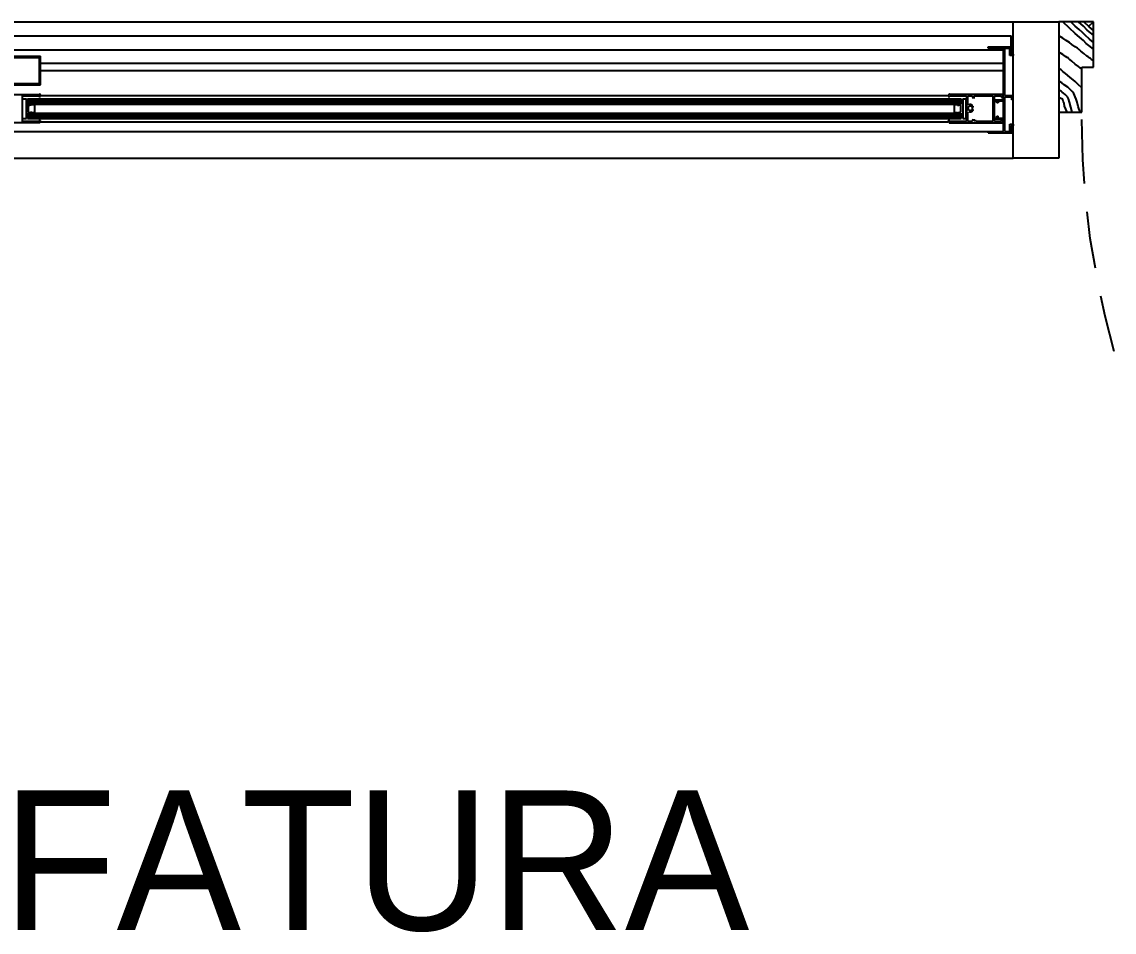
# Model space of a CAD drawing. Header units: millimetres. Extents: x 7649 to 34105, y 3983 to 25377.
# Drawn here: x 16825 to 18027, y 10417 to 11418 of the extents above; entities that cross this region are included whole.
import ezdxf

# ---------------------------------------------------------------- set-up
doc = ezdxf.new("R2010")
doc.units = ezdxf.units.MM

msp = doc.modelspace()

# ---------------------------------------------------------------- linework, layer by layer
at = {"layer": 'GEOMETRY', "color": 7}
for p, q in [((15716.60278, 11418.00556), (17916.34861, 11418.00556)), ((18004.71944, 11418.00556), (17966.61944, 11418.00556)), ((17966.61944, 11418.00556), (17966.61944, 11318.52222)), ((17978.26111, 11411.12639), (17970.85278, 11418.00556)), ((17984.61111, 11405.30556), (17978.26111, 11411.12639)), ((17984.61111, 11413.24306), (17979.84861, 11418.00556)), ((17988.84444, 11409.53889), (17984.61111, 11413.24306)), ((17993.60694, 11413.24306), (17988.31528, 11418.00556)), ((17992.54861, 11406.36389), (17988.84444, 11409.53889)), ((17997.84028, 11409.00972), (17993.60694, 11413.24306)), ((17999.95694, 11412.71389), (17994.13611, 11418.00556)), ((18001.54444, 11405.83472), (17997.84028, 11409.00972)), ((17999.95694, 11413.77222), (18004.71944, 11418.00556)), ((18004.71944, 11408.48056), (17999.95694, 11412.71389)), ((18004.71944, 11368.26389), (18004.71944, 11418.00556)), ((15719.24861, 11402.65972), (17914.23194, 11402.65972)), ((17914.23194, 11390.48889), (17914.23194, 11402.65972)), ((17970.85278, 11400.01389), (17966.61944, 11402.65972)), ((17974.55694, 11397.36806), (17970.85278, 11400.01389)), ((17978.26111, 11395.25139), (17974.55694, 11397.36806)), ((17980.90694, 11393.13472), (17978.26111, 11395.25139)), ((17989.37361, 11401.07222), (17984.61111, 11405.30556)), ((17993.60694, 11397.36806), (17989.37361, 11401.07222)), ((17995.72361, 11403.18889), (17992.54861, 11406.36389)), ((17996.78194, 11394.19306), (17993.60694, 11397.36806)), ((18000.48611, 11398.95556), (17995.72361, 11403.18889)), ((18004.71944, 11395.25139), (18000.48611, 11398.95556)), ((18004.71944, 11403.18889), (18001.54444, 11405.83472)), ((15727.18611, 11387.31389), (17905.76528, 11387.31389)), ((17888.83194, 11388.90139), (17888.83194, 11390.48889)), ((17888.83194, 11390.48889), (17914.23194, 11390.48889)), ((17905.76528, 11388.90139), (17888.83194, 11388.90139)), ((17905.76528, 11332.28056), (17905.76528, 11388.90139)), ((17907.35278, 11388.90139), (17912.64444, 11388.90139)), ((17907.35278, 11337.04306), (17907.35278, 11388.90139)), ((17912.64444, 11380.96389), (17912.64444, 11388.90139)), ((17914.23194, 11382.55139), (17914.23194, 11390.48889)), ((17970.85278, 11382.02222), (17966.61944, 11384.66806)), ((17984.61111, 11390.48889), (17980.90694, 11393.13472)), ((17987.25694, 11388.90139), (17984.61111, 11390.48889)), ((17988.31528, 11387.84306), (17987.25694, 11388.90139)), ((17988.84444, 11387.31389), (17988.31528, 11387.84306)), ((17989.37361, 11387.31389), (17988.84444, 11387.31389)), ((17990.96111, 11385.72639), (17989.37361, 11387.31389)), ((17994.13611, 11383.08056), (17990.96111, 11385.72639)), ((17997.31111, 11380.43472), (17994.13611, 11383.08056)), ((17999.42778, 11392.07639), (17996.78194, 11394.19306)), ((18004.71944, 11387.84306), (17999.42778, 11392.07639)), ((16787.10694, 11380.43472), (16845.84444, 11380.43472)), ((16816.74028, 11378.84722), (16844.78611, 11378.84722)), ((16844.78611, 11350.27222), (16844.78611, 11378.84722)), ((16845.84444, 11348.68472), (16845.84444, 11380.43472)), ((16845.84444, 11372.49722), (17905.76528, 11372.49722)), ((17916.34861, 11380.96389), (17912.64444, 11380.96389)), ((17914.23194, 11382.55139), (17916.34861, 11382.55139)), ((17916.34861, 11382.55139), (17916.34861, 11380.96389)), ((17916.34861, 11305.29306), (17916.34861, 11380.96389)), ((17974.02778, 11379.90556), (17970.85278, 11382.02222)), ((17975.61528, 11378.84722), (17974.02778, 11379.90556)), ((17976.67361, 11378.31806), (17975.61528, 11378.84722)), ((17977.20278, 11378.31806), (17976.67361, 11378.31806)), ((17977.20278, 11377.78889), (17977.20278, 11378.31806)), ((17977.73194, 11377.78889), (17977.20278, 11377.78889)), ((17977.73194, 11377.25972), (17977.73194, 11377.78889)), ((17978.79028, 11376.73056), (17977.73194, 11377.25972)), ((17980.90694, 11374.61389), (17978.79028, 11376.73056)), ((17984.61111, 11371.43889), (17980.90694, 11374.61389)), ((17988.31528, 11368.79306), (17984.61111, 11371.43889)), ((17998.89861, 11379.37639), (17997.31111, 11380.43472)), ((17999.95694, 11378.84722), (17998.89861, 11379.37639)), ((17999.95694, 11378.31806), (17999.95694, 11378.84722)), ((18001.54444, 11377.78889), (17999.95694, 11378.31806)), ((18002.60278, 11376.73056), (18001.54444, 11377.78889)), ((18004.71944, 11375.14306), (18002.60278, 11376.73056)), ((16845.84444, 11364.55972), (17905.76528, 11364.55972)), ((17969.26528, 11365.08889), (17966.61944, 11366.67639)), ((17970.85278, 11363.50139), (17969.26528, 11365.08889)), ((17974.02778, 11361.38472), (17970.85278, 11363.50139)), ((17978.79028, 11357.15139), (17974.02778, 11361.38472)), ((17992.01944, 11366.14722), (17988.31528, 11368.79306)), ((17992.01944, 11368.26389), (18004.71944, 11368.26389)), ((17992.01944, 11318.52222), (17992.01944, 11368.26389)), ((16787.10694, 11348.68472), (16845.84444, 11348.68472)), ((16816.74028, 11350.27222), (16844.78611, 11350.27222)), ((17969.79444, 11350.80139), (17966.61944, 11352.91806)), ((17972.44028, 11348.68472), (17969.79444, 11350.80139)), ((17976.67361, 11346.03889), (17972.44028, 11348.68472)), ((17984.61111, 11352.38889), (17978.79028, 11357.15139)), ((17987.78611, 11349.21389), (17984.61111, 11352.38889)), ((17992.01944, 11345.50972), (17987.78611, 11349.21389)), ((16786.04861, 11338.10139), (16844.78611, 11338.10139)), ((16826.26528, 11308.46806), (16826.26528, 11336.51389)), ((16826.26528, 11336.51389), (16844.25694, 11336.51389)), ((16844.25694, 11336.51389), (16844.25694, 11335.98472)), ((16844.25694, 11335.98472), (16845.84444, 11335.98472)), ((16845.15837, 11338.62331), (16845.05069, 11338.63056)), ((16845.26165, 11338.60219), (16845.15837, 11338.62331)), ((16845.35959, 11338.56816), (16845.26165, 11338.60219)), ((16845.45125, 11338.52215), (16845.35959, 11338.56816)), ((16845.53566, 11338.46512), (16845.45125, 11338.52215)), ((16845.6119, 11338.39801), (16845.53566, 11338.46512)), ((16845.67901, 11338.32178), (16845.6119, 11338.39801)), ((16845.73604, 11338.23736), (16845.67901, 11338.32178)), ((16845.78205, 11338.1457), (16845.73604, 11338.23736)), ((16845.81608, 11338.04776), (16845.78205, 11338.1457)), ((16845.8372, 11337.94448), (16845.81608, 11338.04776)), ((16845.84444, 11337.83681), (16845.8372, 11337.94448)), ((16845.84444, 11335.98472), (16845.84444, 11337.57222)), ((16845.84444, 11337.04306), (17844.91111, 11337.04306)), ((17844.91111, 11337.57222), (17844.91111, 11335.98472)), ((17844.91111, 11335.98472), (17846.49861, 11335.98472)), ((17845.44753, 11337.94448), (17845.44028, 11337.83681)), ((17845.46864, 11338.04776), (17845.44753, 11337.94448)), ((17845.50268, 11338.1457), (17845.46864, 11338.04776)), ((17845.54868, 11338.23736), (17845.50268, 11338.1457)), ((17845.60571, 11338.32178), (17845.54868, 11338.23736)), ((17845.67282, 11338.39801), (17845.60571, 11338.32178)), ((17845.74906, 11338.46512), (17845.67282, 11338.39801)), ((17845.83348, 11338.52215), (17845.74906, 11338.46512)), ((17845.92513, 11338.56816), (17845.83348, 11338.52215)), ((17846.02307, 11338.60219), (17845.92513, 11338.56816)), ((17905.23611, 11338.10139), (17845.96944, 11338.10139)), ((17846.12635, 11338.62331), (17846.02307, 11338.60219)), ((17846.23403, 11338.63056), (17846.12635, 11338.62331)), ((17846.49861, 11335.98472), (17846.49861, 11336.51389)), ((17846.49861, 11336.51389), (17865.01944, 11336.51389)), ((17865.01944, 11336.51389), (17865.01944, 11308.46806)), ((17866.60694, 11326.45972), (17866.60694, 11336.51389)), ((17866.60694, 11336.51389), (17870.84028, 11336.51389)), ((17870.84028, 11336.51389), (17872.42778, 11333.86806)), ((17873.48611, 11333.86806), (17873.48611, 11336.51389)), ((17873.48611, 11336.51389), (17875.60278, 11336.51389)), ((17875.60278, 11336.51389), (17894.12361, 11336.51389)), ((17894.12361, 11336.51389), (17894.12361, 11308.46806)), ((17895.71111, 11308.46806), (17895.71111, 11336.51389)), ((17895.71111, 11336.51389), (17903.64861, 11336.51389)), ((17903.64861, 11336.51389), (17903.64861, 11334.92639)), ((17903.64861, 11334.92639), (17905.23611, 11334.92639)), ((17905.23611, 11334.92639), (17905.23611, 11338.10139)), ((17907.35278, 11337.04306), (17915.81944, 11337.04306)), ((17907.35278, 11335.45556), (17914.76111, 11335.45556)), ((17907.35278, 11297.35556), (17907.35278, 11335.45556)), ((17914.76111, 11332.28056), (17914.76111, 11335.45556)), ((17915.81944, 11332.28056), (17915.81944, 11337.04306)), ((17968.20694, 11342.33472), (17966.61944, 11342.86389)), ((17968.73611, 11333.86806), (17966.61944, 11334.92639)), ((17968.73611, 11341.80556), (17968.20694, 11342.33472)), ((17969.26528, 11341.80556), (17968.73611, 11341.80556)), ((17969.26528, 11341.27639), (17969.26528, 11341.80556)), ((17969.79444, 11341.27639), (17969.26528, 11341.27639)), ((17970.32361, 11340.74722), (17969.79444, 11341.27639)), ((17971.91111, 11339.68889), (17970.32361, 11340.74722)), ((17973.49861, 11338.10139), (17971.91111, 11339.68889)), ((17976.14444, 11335.45556), (17973.49861, 11338.10139)), ((17977.20278, 11333.33889), (17976.14444, 11335.45556)), ((17979.31944, 11343.39306), (17976.67361, 11346.03889)), ((17981.43611, 11341.27639), (17979.31944, 11343.39306)), ((17983.02361, 11339.15972), (17981.43611, 11341.27639)), ((17984.61111, 11335.45556), (17983.02361, 11339.15972)), ((17985.66944, 11332.80972), (17984.61111, 11335.45556)), ((16826.26528, 11311.64306), (16826.26528, 11333.33889)), ((16826.26528, 11333.33889), (16830.49861, 11333.33889)), ((16830.49861, 11311.64306), (16830.49861, 11333.33889)), ((16831.55694, 11333.33889), (17859.19861, 11333.33889)), ((16831.55694, 11327.51806), (16831.55694, 11333.33889)), ((16831.55694, 11332.80972), (17859.19861, 11332.80972)), ((16831.55694, 11331.75139), (17859.19861, 11331.75139)), ((16831.55694, 11330.69306), (17859.19861, 11330.69306)), ((16831.55694, 11329.63472), (17859.19861, 11329.63472)), ((16831.55694, 11328.57639), (17859.19861, 11328.57639)), ((16831.55694, 11327.51806), (17859.19861, 11327.51806)), ((16832.61528, 11325.93056), (16836.31944, 11326.98889)), ((16832.61528, 11319.05139), (16832.61528, 11325.93056)), ((16836.31944, 11326.98889), (16839.49444, 11326.98889)), ((16839.49444, 11326.98889), (16839.49444, 11317.99306)), ((17851.79028, 11317.99306), (17851.79028, 11326.98889)), ((17851.79028, 11326.98889), (17854.96528, 11326.98889)), ((17854.96528, 11325.93056), (17858.66944, 11326.98889)), ((17858.66944, 11319.05139), (17858.66944, 11325.93056)), ((17859.19861, 11327.51806), (17859.19861, 11333.33889)), ((17860.78611, 11333.33889), (17860.78611, 11311.64306)), ((17860.78611, 11333.33889), (17864.49028, 11333.33889)), ((17864.49028, 11311.64306), (17864.49028, 11333.33889)), ((17866.61948, 11323.26925), (17866.60643, 11323.02014)), ((17866.60643, 11323.02014), (17866.61948, 11322.77103)), ((17866.65862, 11323.51619), (17866.61948, 11323.26925)), ((17866.72386, 11323.75882), (17866.65862, 11323.51619)), ((17866.8152, 11323.99497), (17866.72386, 11323.75882)), ((17866.93264, 11324.22247), (17866.8152, 11323.99497)), ((17867.07617, 11324.43917), (17866.93264, 11324.22247)), ((17867.51884, 11326.70708), (17867.39243, 11326.65403)), ((17867.64686, 11326.75563), (17867.51884, 11326.70708)), ((17867.78507, 11325.07546), (17867.56813, 11324.93217)), ((17867.77635, 11326.79966), (17867.64686, 11326.75563)), ((17867.9072, 11326.83914), (17867.77635, 11326.79966)), ((17868.01277, 11325.1927), (17867.78507, 11325.07546)), ((17868.03928, 11326.87406), (17867.9072, 11326.83914)), ((17868.24909, 11325.28389), (17868.01277, 11325.1927)), ((17868.17248, 11326.9044), (17868.03928, 11326.87406)), ((17868.30667, 11326.93013), (17868.17248, 11326.9044)), ((17868.49187, 11325.34902), (17868.24909, 11325.28389)), ((17868.44173, 11326.95122), (17868.30667, 11326.93013)), ((17868.57753, 11326.96767), (17868.44173, 11326.95122)), ((17868.73896, 11325.3881), (17868.49187, 11325.34902)), ((17868.71396, 11326.97944), (17868.57753, 11326.96767)), ((17868.85088, 11326.98652), (17868.71396, 11326.97944)), ((17868.98819, 11325.40113), (17868.73896, 11325.3881)), ((17868.98819, 11326.98889), (17868.85088, 11326.98652)), ((17869.28894, 11326.9775), (17868.98819, 11326.98889)), ((17869.23743, 11325.3881), (17868.98819, 11325.40113)), ((17869.48452, 11325.34902), (17869.23743, 11325.3881)), ((17869.58579, 11326.94371), (17869.28894, 11326.9775)), ((17869.7273, 11325.28389), (17869.48452, 11325.34902)), ((17869.87764, 11326.88804), (17869.58579, 11326.94371)), ((17869.96361, 11325.1927), (17869.7273, 11325.28389)), ((17870.16336, 11326.81104), (17869.87764, 11326.88804)), ((17870.19132, 11325.07546), (17869.96361, 11325.1927)), ((17870.4418, 11326.71327), (17870.16336, 11326.81104)), ((17870.40826, 11324.93217), (17870.19132, 11325.07546)), ((17870.31111, 11323.81389), (17870.84028, 11323.81389)), ((17870.71186, 11326.59524), (17870.4418, 11326.71327)), ((17870.9724, 11326.45752), (17870.71186, 11326.59524)), ((17871.2223, 11326.30064), (17870.9724, 11326.45752)), ((17871.06559, 11324.05263), (17871.14316, 11323.98311)), ((17871.14316, 11323.98311), (17871.22726, 11323.92548)), ((17871.46043, 11326.12513), (17871.2223, 11326.30064)), ((17871.22726, 11323.92548), (17871.31667, 11323.87978)), ((17871.31667, 11323.87978), (17871.41017, 11323.84604)), ((17871.41017, 11323.84604), (17871.50655, 11323.82433)), ((17871.68566, 11325.93156), (17871.46043, 11326.12513)), ((17871.50655, 11323.82433), (17871.60457, 11323.81466)), ((17871.60457, 11323.81466), (17871.70303, 11323.81711)), ((17871.89686, 11325.72045), (17871.68566, 11325.93156)), ((17871.70303, 11323.81711), (17871.80069, 11323.83169)), ((17871.80069, 11323.83169), (17871.89635, 11323.85846)), ((17871.89635, 11323.85846), (17871.98878, 11323.89746)), ((17872.09292, 11325.49234), (17871.89686, 11325.72045)), ((17871.98878, 11323.89746), (17872.07675, 11323.94874)), ((17872.07675, 11323.94874), (17872.15906, 11324.01233)), ((17872.15906, 11324.01233), (17872.23242, 11324.08628)), ((17872.23242, 11324.08628), (17872.29429, 11324.1673)), ((17872.3139, 11325.0161), (17872.25415, 11325.10166)), ((17872.29429, 11324.1673), (17872.34455, 11324.25419)), ((17872.36094, 11324.92559), (17872.3139, 11325.0161)), ((17872.34455, 11324.25419), (17872.38307, 11324.34574)), ((17872.39539, 11324.83132), (17872.36094, 11324.92559)), ((17872.38307, 11324.34574), (17872.40973, 11324.44074)), ((17872.41737, 11324.73449), (17872.39539, 11324.83132)), ((17872.40973, 11324.44074), (17872.42442, 11324.538)), ((17872.427, 11324.63632), (17872.41737, 11324.73449)), ((17872.42442, 11324.538), (17872.427, 11324.63632)), ((17896.24028, 11330.69306), (17896.24028, 11332.28056)), ((17896.24028, 11332.28056), (17905.76528, 11332.28056)), ((17898.35694, 11330.69306), (17896.24028, 11330.69306)), ((17898.35694, 11329.10556), (17898.35694, 11330.69306)), ((17899.94444, 11329.10556), (17898.35694, 11329.10556)), ((17905.76528, 11330.69306), (17899.94444, 11330.69306)), ((17899.94444, 11330.69306), (17899.94444, 11329.10556)), ((17905.76528, 11312.17222), (17905.76528, 11330.69306)), ((17915.81944, 11332.28056), (17914.76111, 11332.28056)), ((17969.79444, 11333.33889), (17968.73611, 11333.86806)), ((17970.85278, 11332.80972), (17969.79444, 11333.33889)), ((17970.85278, 11332.28056), (17970.85278, 11332.80972)), ((17971.38194, 11330.69306), (17970.85278, 11332.28056)), ((17972.44028, 11328.57639), (17971.38194, 11330.69306)), ((17972.96944, 11325.40139), (17972.44028, 11328.57639)), ((17975.61528, 11318.52222), (17972.96944, 11325.40139)), ((17978.26111, 11329.63472), (17977.20278, 11333.33889)), ((17979.84861, 11324.34306), (17978.26111, 11329.63472)), ((17981.43611, 11318.52222), (17979.84861, 11324.34306)), ((17986.72778, 11329.63472), (17985.66944, 11332.80972)), ((17987.78611, 11324.87222), (17986.72778, 11329.63472)), ((17989.90278, 11318.52222), (17987.78611, 11324.87222)), ((16826.26528, 11311.64306), (16830.49861, 11311.64306)), ((16831.55694, 11317.46389), (17859.19861, 11317.46389)), ((16831.55694, 11311.64306), (16831.55694, 11317.46389)), ((16831.55694, 11316.40556), (17859.19861, 11316.40556)), ((16831.55694, 11315.34722), (17859.19861, 11315.34722)), ((16831.55694, 11314.81806), (17859.19861, 11314.81806)), ((16831.55694, 11313.75972), (17859.19861, 11313.75972)), ((16831.55694, 11312.70139), (17859.19861, 11312.70139)), ((16831.55694, 11311.64306), (17859.19861, 11311.64306)), ((16832.61528, 11317.99306), (16836.31944, 11319.05139)), ((16839.49444, 11317.99306), (16836.31944, 11317.99306)), ((17854.96528, 11317.99306), (17851.79028, 11317.99306)), ((17854.96528, 11317.99306), (17858.66944, 11319.05139)), ((17859.19861, 11311.64306), (17859.19861, 11317.46389)), ((17860.78611, 11311.64306), (17864.49028, 11311.64306)), ((17866.60694, 11308.46806), (17866.60694, 11318.52222)), ((17866.61948, 11322.77103), (17866.65862, 11322.52408)), ((17866.65862, 11322.52408), (17866.72386, 11322.28146)), ((17866.72386, 11322.28146), (17866.8152, 11322.04531)), ((17866.8152, 11322.04531), (17866.93264, 11321.81781)), ((17866.93264, 11321.81781), (17867.07617, 11321.6011)), ((17867.39243, 11319.38625), (17867.80956, 11319.23001)), ((17867.56813, 11321.10811), (17867.78507, 11320.96482)), ((17867.66528, 11320.63889), (17867.66528, 11321.16806)), ((17867.78507, 11320.96482), (17868.01277, 11320.84758)), ((17867.80956, 11319.23001), (17868.2347, 11319.12291)), ((17868.01277, 11320.84758), (17868.24909, 11320.75639)), ((17868.2347, 11319.12291), (17868.66406, 11319.06402)), ((17868.24909, 11320.75639), (17868.49187, 11320.69126)), ((17868.49187, 11320.69126), (17868.73896, 11320.65217)), ((17868.66406, 11319.06402), (17869.09385, 11319.05238)), ((17868.73896, 11320.65217), (17868.98819, 11320.63915)), ((17868.98819, 11320.63915), (17869.23743, 11320.65217)), ((17869.09385, 11319.05238), (17869.52028, 11319.08707)), ((17869.23743, 11320.65217), (17869.48452, 11320.69126)), ((17869.48452, 11320.69126), (17869.7273, 11320.75639)), ((17869.52028, 11319.08707), (17869.93956, 11319.16714)), ((17869.7273, 11320.75639), (17869.96361, 11320.84758)), ((17869.93956, 11319.16714), (17870.3479, 11319.29166)), ((17869.96361, 11320.84758), (17870.19132, 11320.96482)), ((17870.19132, 11320.96482), (17870.40826, 11321.10811)), ((17870.84028, 11321.16806), (17870.31111, 11321.16806)), ((17870.31111, 11321.16806), (17870.31111, 11320.63889)), ((17870.3479, 11319.29166), (17870.74152, 11319.45967)), ((17870.74152, 11319.45967), (17871.11662, 11319.67025)), ((17872.42778, 11311.11389), (17870.84028, 11308.46806)), ((17871.1044, 11321.49531), (17871.06559, 11321.45848)), ((17871.1453, 11321.52927), (17871.1044, 11321.49531)), ((17871.11662, 11319.67025), (17871.46941, 11319.92245)), ((17871.18813, 11321.56031), (17871.1453, 11321.52927)), ((17871.23271, 11321.58836), (17871.18813, 11321.56031)), ((17871.27891, 11321.61334), (17871.23271, 11321.58836)), ((17871.32655, 11321.63521), (17871.27891, 11321.61334)), ((17871.37549, 11321.65389), (17871.32655, 11321.63521)), ((17871.42556, 11321.66932), (17871.37549, 11321.65389)), ((17871.47661, 11321.68143), (17871.42556, 11321.66932)), ((17871.46941, 11319.92245), (17871.79611, 11320.21532)), ((17871.52847, 11321.69016), (17871.47661, 11321.68143)), ((17871.581, 11321.69545), (17871.52847, 11321.69016)), ((17871.63403, 11321.69722), (17871.581, 11321.69545)), ((17871.7094, 11321.69363), (17871.63403, 11321.69722)), ((17871.78332, 11321.68301), (17871.7094, 11321.69363)), ((17871.85536, 11321.66563), (17871.78332, 11321.68301)), ((17871.79611, 11320.21532), (17872.09292, 11320.54794)), ((17871.9251, 11321.64176), (17871.85536, 11321.66563)), ((17871.99211, 11321.61163), (17871.9251, 11321.64176)), ((17872.05597, 11321.57552), (17871.99211, 11321.61163)), ((17872.11625, 11321.53369), (17872.05597, 11321.57552)), ((17872.17253, 11321.48638), (17872.11625, 11321.53369)), ((17872.2244, 11321.43387), (17872.17253, 11321.48638)), ((17872.27142, 11321.3764), (17872.2244, 11321.43387)), ((17872.25415, 11320.40945), (17872.29849, 11320.47065)), ((17872.31317, 11321.31423), (17872.27142, 11321.3764)), ((17872.29849, 11320.47065), (17872.33641, 11320.53505)), ((17872.34923, 11321.24764), (17872.31317, 11321.31423)), ((17872.33641, 11320.53505), (17872.36783, 11320.60218)), ((17872.37878, 11321.17815), (17872.34923, 11321.24764)), ((17872.36783, 11320.60218), (17872.39271, 11320.67154)), ((17872.40133, 11321.10696), (17872.37878, 11321.17815)), ((17872.39271, 11320.67154), (17872.41099, 11320.74264)), ((17872.41692, 11321.03455), (17872.40133, 11321.10696)), ((17872.41099, 11320.74264), (17872.42261, 11320.81498)), ((17872.42563, 11320.96143), (17872.41692, 11321.03455)), ((17872.42261, 11320.81498), (17872.42751, 11320.88807)), ((17872.42751, 11320.88807), (17872.42563, 11320.96143)), ((17873.48611, 11308.99722), (17873.48611, 11311.11389)), ((17896.24028, 11312.17222), (17898.35694, 11312.17222)), ((17896.24028, 11311.11389), (17896.24028, 11312.17222)), ((17896.24028, 11311.11389), (17905.76528, 11311.11389)), ((17898.35694, 11312.17222), (17898.35694, 11314.28889)), ((17898.35694, 11314.28889), (17899.94444, 11314.28889)), ((17899.94444, 11312.17222), (17899.94444, 11314.28889)), ((17899.94444, 11312.17222), (17905.76528, 11312.17222)), ((17905.76528, 11297.35556), (17905.76528, 11311.11389)), ((17966.61944, 11318.52222), (17992.01944, 11318.52222)), ((16844.78611, 11306.88056), (16786.04861, 11306.88056)), ((16844.25694, 11308.46806), (16826.26528, 11308.46806)), ((16845.84444, 11309.52639), (16844.25694, 11309.52639)), ((16844.25694, 11309.52639), (16844.25694, 11308.46806)), ((16845.05069, 11307.40972), (16845.15837, 11307.41697)), ((16845.15837, 11307.41697), (16845.26165, 11307.43809)), ((16845.26165, 11307.43809), (16845.35959, 11307.47212)), ((16845.35959, 11307.47212), (16845.45125, 11307.51813)), ((16845.45125, 11307.51813), (16845.53566, 11307.57516)), ((16845.53566, 11307.57516), (16845.6119, 11307.64227)), ((16845.6119, 11307.64227), (16845.67901, 11307.7185)), ((16845.67901, 11307.7185), (16845.73604, 11307.80292)), ((16845.73604, 11307.80292), (16845.78205, 11307.89458)), ((16845.78205, 11307.89458), (16845.81608, 11307.99252)), ((16845.81608, 11307.99252), (16845.8372, 11308.0958)), ((16845.8372, 11308.0958), (16845.84444, 11308.20347)), ((16845.84444, 11307.93889), (16845.84444, 11309.52639)), ((16845.84444, 11307.93889), (17844.91111, 11307.93889)), ((17846.49861, 11309.52639), (17844.91111, 11309.52639)), ((17844.91111, 11309.52639), (17844.91111, 11307.93889)), ((17845.44028, 11308.20347), (17845.44753, 11308.0958)), ((17845.44753, 11308.0958), (17845.46864, 11307.99252)), ((17845.46864, 11307.99252), (17845.50268, 11307.89458)), ((17845.50268, 11307.89458), (17845.54868, 11307.80292)), ((17845.54868, 11307.80292), (17845.60571, 11307.7185)), ((17845.60571, 11307.7185), (17845.67282, 11307.64227)), ((17845.67282, 11307.64227), (17845.74906, 11307.57516)), ((17845.74906, 11307.57516), (17845.83348, 11307.51813)), ((17845.83348, 11307.51813), (17845.92513, 11307.47212)), ((17845.92513, 11307.47212), (17846.02307, 11307.43809)), ((17845.96944, 11306.88056), (17905.23611, 11306.88056)), ((17846.02307, 11307.43809), (17846.12635, 11307.41697)), ((17846.12635, 11307.41697), (17846.23403, 11307.40972)), ((17846.49861, 11308.46806), (17846.49861, 11309.52639)), ((17865.01944, 11308.46806), (17846.49861, 11308.46806)), ((17870.84028, 11308.46806), (17866.60694, 11308.46806)), ((17875.60278, 11308.99722), (17873.48611, 11308.99722)), ((17875.60278, 11308.46806), (17875.60278, 11308.99722)), ((17894.12361, 11308.46806), (17875.60278, 11308.46806)), ((17895.71111, 11308.46806), (17903.64861, 11308.46806)), ((17903.64861, 11308.46806), (17903.64861, 11310.05556)), ((17903.64861, 11310.05556), (17905.23611, 11310.05556)), ((17905.23611, 11306.88056), (17905.23611, 11310.05556)), ((17912.64444, 11297.35556), (17912.64444, 11305.29306)), ((17912.64444, 11305.29306), (17916.34861, 11305.29306)), ((17916.34861, 11303.70556), (17914.23194, 11303.70556)), ((17914.23194, 11295.76806), (17914.23194, 11303.70556)), ((17916.34861, 11305.29306), (17916.34861, 11303.70556)), ((17993.07778, 11266.66389), (17992.01944, 11310.58472)), ((15727.18611, 11297.35556), (17905.76528, 11297.35556)), ((17888.83194, 11297.35556), (17905.76528, 11297.35556)), ((17888.83194, 11295.76806), (17888.83194, 11297.35556)), ((17888.83194, 11295.76806), (17914.23194, 11295.76806)), ((17907.35278, 11297.35556), (17912.64444, 11297.35556)), ((17914.23194, 11295.76806), (17916.34861, 11295.76806)), ((15716.60278, 11268.25139), (17916.34861, 11268.25139)), ((17994.66528, 11240.20556), (17993.07778, 11266.66389)), ((18001.01528, 11179.88056), (17997.84028, 11208.98472)), ((18006.83611, 11147.07222), (18001.01528, 11179.88056)), ((18017.41944, 11094.15556), (18012.65694, 11116.38056)), ((18027.47361, 11055.52639), (18017.41944, 11094.15556))]:
    msp.add_line(p, q, dxfattribs=at)
at = {"layer": 'RECTANGLES', "color": 7}
for p, q in [((17916.34861, 11418.00556), (17966.61944, 11418.00556)), ((17916.34861, 11268.25139), (17916.34861, 11418.00556)), ((17966.61944, 11418.00556), (17966.61944, 11268.25139)), ((17966.61944, 11268.25139), (17916.34861, 11268.25139))]:
    msp.add_line(p, q, dxfattribs=at)

# ---------------------------------------------------------------- texts
at = {"layer": 'TEXT'}
msp.add_text('JEFATURA', height=153.66947, dxfattribs=at).set_placement((16564.32778, 10418.94747))

doc.saveas('drawing.dxf')
